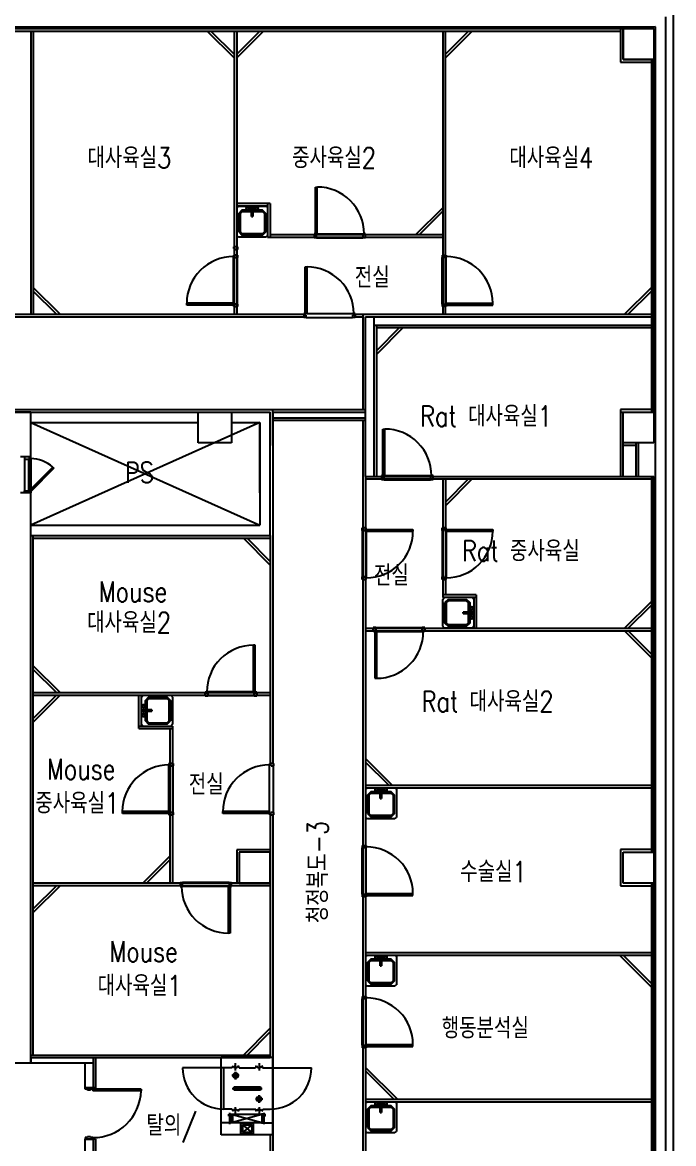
# Model space of a CAD drawing. Header units: millimetres. Extents: x 592430 to 684586, y -483905 to -416366.
# Drawn here: x 671673 to 684313, y -449168 to -427389 of the extents above; entities that cross this region are included whole.
import ezdxf
from ezdxf.enums import TextEntityAlignment as Align

# ---------------------------------------------------------------- set-up
doc = ezdxf.new("R2010")
doc.units = ezdxf.units.MM
doc.header["$LTSCALE"] = 500
doc.layers.add('동물실', color=9, linetype='Continuous')
doc.styles.add('GHD', font='simple.shx', dxfattribs={"bigfont": 'whgtxt.shx'})

# ---------------------------------------------------------------- blocks, each defined once
blk = doc.blocks.new('SINK')
at = {"layer": '동물실'}
for p, q in [((0, 262), (25, 300)), ((0, 262), (0, -262)), ((25, 300), (575, 300)), ((76, 198), (140, 262)), ((140, 262), (76, 198)), ((140, 236), (102, 198)), ((102, 198), (140, 236)), ((498, 262), (140, 262)), ((140, 262), (140, 236)), ((498, 262), (140, 262)), ((140, 236), (140, 262)), ((140, 236), (498, 236)), ((140, 236), (498, 236)), ((498, 262), (562, 198)), ((498, 236), (498, 262)), ((498, 262), (562, 198)), ((498, 236), (498, 262)), ((498, 236), (536, 198)), ((536, 198), (498, 236)), ((600, 262), (575, 300)), ((600, -262), (600, 262)), ((13, 89), (14, 96)), ((14, 96), (13, 89)), ((13, 89), (14, 96)), ((14, 96), (13, 89)), ((14, 82), (13, 89)), ((13, 89), (14, 82)), ((14, 82), (13, 89)), ((13, 89), (14, 82)), ((25, 13), (13, 25)), ((13, 25), (13, -25)), ((76, 25), (13, 25)), ((25, 13), (13, 25)), ((14, 96), (16, 102)), ((16, 102), (14, 96)), ((14, 96), (16, 102)), ((16, 102), (14, 96)), ((16, 76), (14, 82)), ((14, 82), (16, 76)), ((16, 76), (14, 82)), ((14, 82), (16, 76)), ((16, 102), (20, 107)), ((20, 107), (16, 102)), ((16, 102), (20, 107)), ((20, 107), (16, 102)), ((20, 71), (16, 76)), ((16, 76), (20, 71)), ((20, 71), (16, 76)), ((16, 76), (20, 71)), ((20, 107), (25, 111)), ((25, 111), (20, 107)), ((20, 107), (25, 111)), ((25, 111), (20, 107)), ((25, 67), (20, 71)), ((20, 71), (25, 67)), ((25, 67), (20, 71)), ((20, 71), (25, 67)), ((25, 111), (32, 114)), ((32, 114), (25, 111)), ((25, 111), (32, 114)), ((32, 114), (25, 111)), ((32, 64), (25, 67)), ((25, 67), (32, 64)), ((32, 64), (25, 67)), ((25, 67), (32, 64)), ((25, 13), (25, -13)), ((89, 13), (25, 13)), ((25, 13), (25, -13)), ((25, 13), (64, 13)), ((89, 13), (25, 13)), ((32, 114), (38, 115)), ((38, 115), (32, 114)), ((32, 114), (38, 115)), ((38, 115), (32, 114)), ((38, 64), (32, 64)), ((32, 64), (38, 64)), ((38, 64), (32, 64)), ((32, 64), (38, 64)), ((38, 115), (45, 114)), ((45, 114), (38, 115)), ((38, 115), (45, 114)), ((45, 114), (38, 115)), ((38, 64), (45, 64)), ((45, 64), (38, 64)), ((38, 64), (45, 64)), ((45, 64), (38, 64)), ((45, 114), (51, 111)), ((51, 111), (45, 114)), ((45, 114), (51, 111)), ((51, 111), (45, 114)), ((51, 67), (45, 64)), ((45, 64), (51, 67)), ((51, 67), (45, 64)), ((45, 64), (51, 67)), ((51, 111), (56, 107)), ((56, 107), (51, 111)), ((51, 111), (56, 107)), ((56, 107), (51, 111)), ((56, 71), (51, 67)), ((51, 67), (56, 71)), ((56, 71), (51, 67)), ((51, 67), (56, 71)), ((56, 107), (60, 102)), ((60, 102), (56, 107)), ((56, 107), (60, 102)), ((60, 102), (56, 107)), ((60, 76), (56, 71)), ((56, 71), (60, 76)), ((60, 76), (56, 71)), ((56, 71), (60, 76)), ((60, 102), (63, 96)), ((63, 96), (60, 102)), ((60, 102), (63, 96)), ((63, 96), (60, 102)), ((63, 82), (60, 76)), ((60, 76), (63, 82)), ((63, 82), (60, 76)), ((60, 76), (63, 82)), ((63, 96), (64, 89)), ((64, 89), (63, 96)), ((63, 96), (64, 89)), ((64, 89), (63, 96)), ((64, 89), (63, 82)), ((63, 82), (64, 89)), ((64, 89), (63, 82)), ((63, 82), (64, 89)), ((76, 25), (64, 13)), ((64, 13), (76, 25)), ((64, 13), (64, -13)), ((102, 13), (64, 13)), ((64, 13), (64, -13)), ((102, 13), (64, 13)), ((76, -198), (76, 198)), ((102, 198), (76, 198)), ((76, 198), (76, -198)), ((102, 198), (76, 198)), ((76, -25), (76, 25)), ((89, 13), (204, 13)), ((89, -13), (89, 13)), ((89, -13), (89, 13)), ((89, 13), (102, 13)), ((102, 13), (89, 13)), ((89, 13), (204, 13)), ((102, 198), (102, -198)), ((102, -198), (102, 198)), ((102, 13), (204, 13)), ((102, 13), (102, -13)), ((102, -13), (102, 13)), ((204, 13), (102, 13)), ((204, 13), (204, -13)), ((204, 13), (204, -13)), ((204, -13), (204, 13)), ((204, 13), (204, -13)), ((536, -198), (536, 198)), ((562, 198), (536, 198)), ((536, 198), (536, -198)), ((536, 198), (562, 198)), ((562, 198), (562, -198)), ((562, -198), (562, 198)), ((25, -13), (13, -25)), ((25, -13), (13, -25)), ((13, -25), (76, -25)), ((13, -89), (14, -82)), ((14, -82), (13, -89)), ((13, -89), (14, -82)), ((14, -82), (13, -89)), ((14, -96), (13, -89)), ((13, -89), (14, -96)), ((14, -96), (13, -89)), ((13, -89), (14, -96)), ((14, -82), (16, -76)), ((16, -76), (14, -82)), ((14, -82), (16, -76)), ((16, -76), (14, -82)), ((16, -102), (14, -96)), ((14, -96), (16, -102)), ((16, -102), (14, -96)), ((14, -96), (16, -102)), ((16, -76), (20, -71)), ((20, -71), (16, -76)), ((16, -76), (20, -71)), ((20, -71), (16, -76)), ((20, -107), (16, -102)), ((16, -102), (20, -107)), ((20, -107), (16, -102)), ((16, -102), (20, -107)), ((20, -71), (25, -67)), ((25, -67), (20, -71)), ((20, -71), (25, -67)), ((25, -67), (20, -71)), ((25, -111), (20, -107)), ((20, -107), (25, -111)), ((25, -111), (20, -107)), ((20, -107), (25, -111)), ((25, -13), (89, -13)), ((25, -13), (64, -13)), ((89, -13), (25, -13)), ((25, -67), (32, -64)), ((32, -64), (25, -67)), ((25, -67), (32, -64)), ((32, -64), (25, -67)), ((32, -114), (25, -111)), ((25, -111), (32, -114)), ((32, -114), (25, -111)), ((25, -111), (32, -114)), ((32, -64), (38, -64)), ((38, -64), (32, -64)), ((32, -64), (38, -64)), ((38, -64), (32, -64)), ((38, -115), (32, -114)), ((32, -114), (38, -115)), ((38, -115), (32, -114)), ((32, -114), (38, -115)), ((38, -64), (45, -64)), ((45, -64), (38, -64)), ((38, -64), (45, -64)), ((45, -64), (38, -64)), ((45, -114), (38, -115)), ((38, -115), (45, -114)), ((45, -114), (38, -115)), ((38, -115), (45, -114)), ((45, -64), (51, -67)), ((51, -67), (45, -64)), ((45, -64), (51, -67)), ((51, -67), (45, -64)), ((51, -111), (45, -114)), ((45, -114), (51, -111)), ((51, -111), (45, -114)), ((45, -114), (51, -111)), ((51, -67), (56, -71)), ((56, -71), (51, -67)), ((51, -67), (56, -71)), ((56, -71), (51, -67)), ((56, -107), (51, -111)), ((51, -111), (56, -107)), ((56, -107), (51, -111)), ((51, -111), (56, -107)), ((56, -71), (60, -76)), ((60, -76), (56, -71)), ((56, -71), (60, -76)), ((60, -76), (56, -71)), ((60, -102), (56, -107)), ((56, -107), (60, -102)), ((60, -102), (56, -107)), ((56, -107), (60, -102)), ((60, -76), (63, -82)), ((63, -82), (60, -76)), ((60, -76), (63, -82)), ((63, -82), (60, -76)), ((63, -96), (60, -102)), ((60, -102), (63, -96)), ((63, -96), (60, -102)), ((60, -102), (63, -96)), ((63, -82), (64, -89)), ((63, -82), (64, -89)), ((64, -89), (63, -82)), ((63, -82), (64, -89)), ((64, -89), (63, -96)), ((63, -96), (64, -89)), ((64, -89), (63, -96)), ((63, -96), (64, -89)), ((64, -13), (76, -25)), ((76, -25), (64, -13)), ((64, -13), (102, -13)), ((64, -13), (102, -13)), ((140, -262), (76, -198)), ((76, -198), (102, -198)), ((76, -198), (140, -262)), ((102, -198), (76, -198)), ((204, -13), (89, -13)), ((102, -13), (89, -13)), ((89, -13), (204, -13)), ((102, -13), (89, -13)), ((204, -13), (102, -13)), ((204, -13), (102, -13)), ((102, -198), (140, -236)), ((140, -236), (102, -198)), ((562, -198), (498, -262)), ((498, -236), (536, -198)), ((498, -262), (562, -198)), ((536, -198), (498, -236)), ((536, -198), (562, -198)), ((536, -198), (562, -198)), ((0, -262), (25, -300)), ((25, -300), (575, -300)), ((140, -236), (498, -236)), ((140, -262), (140, -236)), ((140, -236), (498, -236)), ((140, -262), (140, -236)), ((498, -262), (140, -262)), ((498, -262), (140, -262)), ((498, -236), (498, -262)), ((498, -236), (498, -262)), ((600, -262), (575, -300))]:
    blk.add_line(p, q, dxfattribs=at)

msp = doc.modelspace()

# ---------------------------------------------------------------- linework, layer by layer
at = {"layer": '동물실', "color": 251}
for p, q in [((684163, -470309), (684163, -427278)), ((684163, -470309), (684163, -427278)), ((684313, -483905), (684313, -427128)), ((684313, -474155), (684313, -427128)), ((683963, -427478), (660283, -427479)), ((667933, -427508), (683333, -427508)), ((683283, -427508), (683283, -428158)), ((683333, -427508), (683333, -428108)), ((683333, -427508), (683933, -427508)), ((683333, -428108), (683333, -427508)), ((683333, -427508), (683933, -427508)), ((683333, -428108), (683333, -427508)), ((683933, -427508), (683933, -428108)), ((683933, -427508), (683933, -428108)), ((683963, -454848), (683963, -427478)), ((667933, -427558), (683283, -427558)), ((671833, -427558), (671833, -433058)), ((671883, -427558), (671883, -433058)), ((675262, -427558), (675783, -428079)), ((675333, -427558), (675783, -428008)), ((675783, -427558), (675783, -433058)), ((675783, -427558), (675783, -433058)), ((675833, -427558), (675833, -433058)), ((675833, -427558), (675833, -433058)), ((676283, -427558), (675833, -428008)), ((676353, -427558), (675833, -428079)), ((679833, -427558), (679833, -433058)), ((679883, -433058), (679883, -427558)), ((680333, -427558), (679883, -428008)), ((680403, -427558), (679883, -428079)), ((683283, -428158), (683883, -428158)), ((683333, -428108), (683933, -428108)), ((683933, -428108), (683333, -428108)), ((683933, -428108), (683333, -428108)), ((683883, -428108), (683883, -434958)), ((683933, -434958), (683933, -428108)), ((677362, -431493), (677362, -430588)), ((677362, -430588), (677397, -430588)), ((677397, -431493), (677397, -430588)), ((676483, -430908), (675833, -430908)), ((676433, -430958), (675833, -430958)), ((676433, -430908), (676433, -431558)), ((676483, -430908), (676483, -431558)), ((679312, -431508), (679833, -430988)), ((679383, -431508), (679833, -431058)), ((676433, -431558), (679833, -431558)), ((676483, -431508), (679833, -431508)), ((677362, -431493), (677333, -431493)), ((677333, -431493), (677333, -431573)), ((677333, -431508), (677333, -431558)), ((677333, -431508), (677333, -431558)), ((677383, -431573), (677333, -431573)), ((677362, -431529), (677362, -431493)), ((677397, -431493), (677362, -431493)), ((677383, -431529), (677362, -431529)), ((677383, -431573), (677383, -431529)), ((677383, -431573), (678283, -431573)), ((677397, -431493), (678303, -431493)), ((678283, -431529), (678283, -431573)), ((678303, -431529), (678283, -431529)), ((678303, -431529), (678283, -431529)), ((678333, -431573), (678283, -431573)), ((678303, -431493), (678303, -431529)), ((678333, -431493), (678303, -431493)), ((678333, -431573), (678333, -431493)), ((678333, -431558), (678333, -431508)), ((675768, -431748), (675768, -431778)), ((675848, -431748), (675768, -431748)), ((675768, -431778), (675804, -431778)), ((675833, -431748), (675783, -431748)), ((675804, -431778), (675804, -431798)), ((675804, -431778), (675804, -431798)), ((675804, -431798), (675848, -431798)), ((675848, -431748), (675848, -431798)), ((675768, -431908), (675768, -431938)), ((675848, -431908), (675768, -431908)), ((675768, -431938), (675804, -431938)), ((675768, -432844), (675768, -431938)), ((675833, -431908), (675783, -431908)), ((675804, -431938), (675804, -431958)), ((675804, -431938), (675804, -431958)), ((675804, -431958), (675848, -431958)), ((675848, -431908), (675848, -431958)), ((675848, -432859), (675848, -431958)), ((679818, -431908), (679898, -431908)), ((679818, -431908), (679818, -431958)), ((679862, -431958), (679818, -431958)), ((679818, -432859), (679818, -431958)), ((679833, -431908), (679883, -431908)), ((679862, -431938), (679862, -431958)), ((679898, -431938), (679862, -431938)), ((679862, -431938), (679862, -431958)), ((679898, -431908), (679898, -431938)), ((679898, -432844), (679898, -431938)), ((677162, -433043), (677162, -432138)), ((677162, -432138), (677197, -432138)), ((677197, -433043), (677197, -432138)), ((672403, -433058), (671883, -432538)), ((672333, -433058), (671883, -432608)), ((683362, -433058), (683883, -432538)), ((683433, -433058), (683883, -432608)), ((675768, -432844), (674863, -432844)), ((674863, -432879), (674863, -432844)), ((675768, -432879), (674863, -432879)), ((675768, -432844), (675768, -432879)), ((675768, -432879), (675768, -432908)), ((675804, -432879), (675768, -432879)), ((675768, -432908), (675848, -432908)), ((675783, -432908), (675833, -432908)), ((675783, -432908), (675833, -432908)), ((675804, -432859), (675804, -432879)), ((675848, -432859), (675804, -432859)), ((675848, -432859), (675848, -432908)), ((679818, -432859), (679862, -432859)), ((679818, -432859), (679818, -432908)), ((679898, -432908), (679818, -432908)), ((679883, -432908), (679833, -432908)), ((679883, -432908), (679833, -432908)), ((679862, -432859), (679862, -432879)), ((679862, -432879), (679898, -432879)), ((679898, -432844), (680803, -432844)), ((679898, -432844), (679898, -432879)), ((679898, -432879), (679898, -432908)), ((679898, -432879), (680803, -432879)), ((680803, -432879), (680803, -432844)), ((653183, -433108), (677133, -433108)), ((653233, -433058), (677133, -433058)), ((677162, -433043), (677133, -433043)), ((677133, -433043), (677133, -433123)), ((677133, -433058), (677133, -433108)), ((677133, -433058), (677133, -433108)), ((677133, -433058), (677133, -433108)), ((677183, -433123), (677133, -433123)), ((677162, -433079), (677162, -433043)), ((677197, -433043), (677162, -433043)), ((677183, -433079), (677162, -433079)), ((677183, -433123), (677183, -433079)), ((677183, -433123), (678083, -433123)), ((677197, -433043), (678103, -433043)), ((678083, -433079), (678083, -433123)), ((678103, -433079), (678083, -433079)), ((678103, -433079), (678083, -433079)), ((678133, -433123), (678083, -433123)), ((678103, -433043), (678103, -433079)), ((678133, -433043), (678103, -433043)), ((678133, -433123), (678133, -433043)), ((678133, -433058), (678133, -433108)), ((678133, -433058), (678283, -433058)), ((678133, -433108), (678133, -433058)), ((678133, -433108), (678283, -433108)), ((678283, -433058), (678283, -434908)), ((678283, -433058), (683883, -433058)), ((678333, -436208), (678333, -433108)), ((678333, -433108), (683883, -433108)), ((678493, -433108), (678493, -436208)), ((678493, -433268), (683883, -433268)), ((678543, -433268), (678543, -436208)), ((678993, -433318), (678543, -433768)), ((679063, -433318), (678543, -433839)), ((678543, -433318), (683883, -433318)), ((651483, -434908), (676533, -434908)), ((676533, -434908), (678333, -434908)), ((676533, -435608), (676533, -434908)), ((683883, -434908), (683283, -434908)), ((683283, -434908), (683283, -436208)), ((663833, -434959), (673858, -434959)), ((671833, -434958), (666733, -434958)), ((671833, -447608), (671833, -434958)), ((671833, -434959), (675083, -434959)), ((671833, -434959), (675083, -434959)), ((675083, -434958), (675733, -434958)), ((675083, -435558), (675083, -434958)), ((675083, -434958), (675733, -434958)), ((675083, -435558), (675083, -434958)), ((675733, -434958), (676483, -434958)), ((675733, -434958), (676483, -434958)), ((675733, -434958), (675733, -435558)), ((675733, -434958), (675733, -435558)), ((676483, -434958), (676483, -434958)), ((676483, -437358), (676483, -434958)), ((676533, -434958), (676533, -441783)), ((676533, -434958), (678333, -434958)), ((676533, -435068), (678333, -435068)), ((676533, -435118), (678333, -435118)), ((678283, -435118), (678283, -451608)), ((683283, -434958), (683933, -434958)), ((683333, -436208), (683333, -434958)), ((683333, -434958), (683933, -434958)), ((683333, -435558), (683333, -434958)), ((683333, -434958), (683933, -434958)), ((683333, -435558), (683333, -434958)), ((683933, -434958), (683933, -435558)), ((683933, -434958), (683933, -435558)), ((676283, -435158), (671833, -437158)), ((676283, -435158), (671833, -437158)), ((671833, -435159), (675083, -435159)), ((671833, -435159), (675083, -435159)), ((671833, -435159), (676283, -437158)), ((671833, -435159), (676283, -437158)), ((675733, -435158), (676283, -435158)), ((675733, -435158), (676283, -435158)), ((676283, -436530), (676283, -435158)), ((676283, -436530), (676283, -435158)), ((676283, -435158), (676283, -437158)), ((678672, -436193), (678672, -435288)), ((678672, -435288), (678707, -435288)), ((678707, -436193), (678707, -435288)), ((675733, -435558), (675083, -435558)), ((675733, -435558), (675083, -435558)), ((683933, -435558), (683333, -435558)), ((683933, -435558), (683333, -435558)), ((683633, -435558), (683333, -435558)), ((683583, -435558), (683583, -436208)), ((683633, -436208), (683633, -435558)), ((683583, -435608), (683333, -435608)), ((671833, -435830), (671633, -435830)), ((671833, -435830), (671633, -435830)), ((671833, -435830), (671713, -435830)), ((671713, -435830), (671713, -435875)), ((671833, -435830), (671713, -435830)), ((671713, -435830), (671713, -435875)), ((671713, -435875), (671713, -436485)), ((671713, -435875), (671788, -435875)), ((671713, -435875), (671713, -436485)), ((671713, -435875), (671788, -435875)), ((671788, -435875), (671788, -435860)), ((671788, -435860), (671833, -435860)), ((671788, -435875), (671788, -435860)), ((671788, -435860), (671833, -435860)), ((671788, -435875), (671788, -436485)), ((671788, -435875), (671788, -436485)), ((671833, -435860), (671833, -435830)), ((671833, -435860), (671833, -435830)), ((671833, -435860), (671833, -436457)), ((671833, -435860), (671833, -436457)), ((672262, -436027), (671811, -436479)), ((672262, -436027), (671811, -436479)), ((672283, -436048), (671833, -436500)), ((672283, -436048), (671833, -436500)), ((672262, -436027), (672283, -436048)), ((672262, -436027), (672283, -436048)), ((678333, -436208), (678333, -451608)), ((678333, -436208), (683933, -436208)), ((678672, -436193), (678643, -436193)), ((678643, -436193), (678643, -436273)), ((678643, -436208), (678643, -436258)), ((678643, -436208), (678643, -436258)), ((678672, -436229), (678672, -436193)), ((678707, -436193), (678672, -436193)), ((678707, -436193), (679613, -436193)), ((679613, -436193), (679613, -436229)), ((679643, -436193), (679613, -436193)), ((679643, -436273), (679643, -436193)), ((679643, -436258), (679643, -436208)), ((683883, -436208), (683883, -443508)), ((683933, -443508), (683933, -436208)), ((678333, -436258), (683883, -436258)), ((678693, -436273), (678643, -436273)), ((678693, -436229), (678672, -436229)), ((678693, -436273), (678693, -436229)), ((678693, -436273), (679593, -436273)), ((679593, -436229), (679593, -436273)), ((679613, -436229), (679593, -436229)), ((679613, -436229), (679593, -436229)), ((679643, -436273), (679593, -436273)), ((679833, -436258), (679833, -438558)), ((679883, -436258), (679883, -438508)), ((680333, -436258), (679883, -436708)), ((680403, -436258), (679883, -436779)), ((671833, -436530), (671633, -436530)), ((671833, -436530), (671633, -436530)), ((671713, -436530), (671713, -436485)), ((671713, -436485), (671788, -436485)), ((671713, -436530), (671713, -436485)), ((671713, -436485), (671788, -436485)), ((671833, -436530), (671713, -436530)), ((671833, -436530), (671713, -436530)), ((671788, -436485), (671788, -436500)), ((671788, -436485), (671788, -436500)), ((671788, -436500), (671833, -436500)), ((671788, -436500), (671833, -436500)), ((671833, -436500), (671811, -436479)), ((671833, -436500), (671811, -436479)), ((671833, -436500), (671833, -436530)), ((671833, -436500), (671833, -436530)), ((671833, -437158), (676283, -437158)), ((671833, -437158), (676283, -437158)), ((678348, -437208), (678268, -437208)), ((678268, -437258), (678268, -437208)), ((678268, -437258), (678312, -437258)), ((678268, -437258), (678268, -438159)), ((678333, -437208), (678283, -437208)), ((678333, -437208), (678283, -437208)), ((678312, -437238), (678348, -437238)), ((678312, -437258), (678312, -437238)), ((678348, -437238), (678348, -437208)), ((678348, -437238), (679253, -437238)), ((678348, -437273), (678348, -437238)), ((678348, -437273), (679253, -437273)), ((678348, -437273), (678348, -438179)), ((679253, -437238), (679253, -437273)), ((679898, -437208), (679818, -437208)), ((679818, -437258), (679818, -437208)), ((679818, -437258), (679862, -437258)), ((679818, -437258), (679818, -438159)), ((679883, -437208), (679833, -437208)), ((679883, -437208), (679833, -437208)), ((679862, -437238), (679898, -437238)), ((679862, -437258), (679862, -437238)), ((679898, -437238), (679898, -437208)), ((679898, -437238), (680803, -437238)), ((679898, -437273), (679898, -437238)), ((679898, -437273), (680803, -437273)), ((679898, -437273), (679898, -438179)), ((680803, -437238), (680803, -437273)), ((671833, -437358), (676483, -437358)), ((671833, -437358), (676483, -437358)), ((671833, -447608), (671833, -437358)), ((671883, -447448), (671883, -437358)), ((671883, -437358), (676483, -437358)), ((671883, -437408), (676483, -437408)), ((675962, -437408), (676483, -437929)), ((676033, -437408), (676483, -437858)), ((676483, -437358), (676483, -441783)), ((678312, -438159), (678268, -438159)), ((678268, -438208), (678268, -438159)), ((678312, -438179), (678312, -438159)), ((678312, -438179), (678312, -438159)), ((678348, -438179), (678312, -438179)), ((678348, -438208), (678348, -438179)), ((679862, -438159), (679818, -438159)), ((679818, -438208), (679818, -438159)), ((679862, -438179), (679862, -438159)), ((679862, -438179), (679862, -438159)), ((679898, -438179), (679862, -438179)), ((679898, -438208), (679898, -438179)), ((678268, -438208), (678348, -438208)), ((678283, -438208), (678333, -438208)), ((679818, -438208), (679898, -438208)), ((679833, -438208), (679883, -438208)), ((680483, -438508), (679833, -438508)), ((680483, -438558), (679833, -438558)), ((680433, -438558), (680433, -439158)), ((680483, -438508), (680483, -439158)), ((683362, -439158), (683883, -438638)), ((683433, -439158), (683883, -438708)), ((678333, -439158), (683883, -439158)), ((678333, -439208), (683883, -439208)), ((678483, -439223), (678483, -439143)), ((678533, -439143), (678483, -439143)), ((678483, -439208), (678483, -439158)), ((678483, -439208), (678483, -439158)), ((678512, -439223), (678483, -439223)), ((678512, -439188), (678512, -439223)), ((678533, -439188), (678512, -439188)), ((678512, -439223), (678512, -440129)), ((678547, -439223), (678512, -439223)), ((678533, -439143), (678533, -439188)), ((678533, -439143), (679433, -439143)), ((678547, -439223), (678547, -440129)), ((678547, -439223), (679453, -439223)), ((679433, -439188), (679433, -439143)), ((679483, -439143), (679433, -439143)), ((679453, -439188), (679433, -439188)), ((679453, -439188), (679433, -439188)), ((679453, -439223), (679453, -439188)), ((679483, -439223), (679453, -439223)), ((679483, -439143), (679483, -439223)), ((679483, -439158), (679483, -439208)), ((683362, -439208), (683883, -439729)), ((683433, -439208), (683883, -439658)), ((676158, -440393), (676158, -439488)), ((676193, -439488), (676158, -439488)), ((676193, -440393), (676193, -439488)), ((672403, -440408), (671883, -439888)), ((672333, -440408), (671883, -439958)), ((678512, -440129), (678547, -440129)), ((671883, -440408), (676483, -440408)), ((671883, -440458), (676483, -440458)), ((672333, -440458), (671883, -440908)), ((672403, -440458), (671883, -440979)), ((673933, -441108), (673933, -440458)), ((673983, -441058), (673983, -440458)), ((675223, -440393), (675252, -440393)), ((675223, -440473), (675223, -440393)), ((675223, -440458), (675223, -440408)), ((675223, -440473), (675273, -440473)), ((675252, -440393), (675252, -440429)), ((676158, -440393), (675252, -440393)), ((675252, -440429), (675273, -440429)), ((675252, -440429), (675273, -440429)), ((675273, -440429), (675273, -440473)), ((676173, -440473), (675273, -440473)), ((676158, -440393), (676193, -440393)), ((676173, -440429), (676193, -440429)), ((676173, -440473), (676173, -440429)), ((676173, -440473), (676223, -440473)), ((676193, -440393), (676223, -440393)), ((676193, -440429), (676193, -440393)), ((676223, -440393), (676223, -440473)), ((676223, -440408), (676223, -440458)), ((676223, -440408), (676223, -440458)), ((673933, -441058), (674583, -441058)), ((673933, -441108), (674583, -441108)), ((674533, -441108), (674533, -444109)), ((674583, -441058), (674583, -444109)), ((674518, -441783), (674518, -441813)), ((674598, -441783), (674518, -441783)), ((674518, -441813), (674554, -441813)), ((674518, -442719), (674518, -441813)), ((674583, -441783), (674533, -441783)), ((674554, -441813), (674554, -441833)), ((674554, -441813), (674554, -441833)), ((674554, -441833), (674598, -441833)), ((674598, -441783), (674598, -441833)), ((674598, -442734), (674598, -441833)), ((676468, -441783), (676468, -441813)), ((676548, -441783), (676468, -441783)), ((676468, -441813), (676504, -441813)), ((676468, -442719), (676468, -441813)), ((676533, -441783), (676483, -441783)), ((676504, -441813), (676504, -441833)), ((676504, -441813), (676504, -441833)), ((676504, -441833), (676548, -441833)), ((676548, -441783), (676548, -441833)), ((676548, -442734), (676548, -441833)), ((678853, -442208), (678333, -441688)), ((678783, -442208), (678333, -441758)), ((678333, -442208), (683883, -442208)), ((678333, -442258), (683883, -442258)), ((674518, -442719), (673613, -442719)), ((673613, -442754), (673613, -442719)), ((674518, -442754), (673613, -442754)), ((674518, -442719), (674518, -442754)), ((674518, -442754), (674518, -442783)), ((674554, -442754), (674518, -442754)), ((674554, -442734), (674554, -442754)), ((674598, -442734), (674554, -442734)), ((674598, -442734), (674598, -442783)), ((676468, -442719), (675563, -442719)), ((675563, -442754), (675563, -442719)), ((676468, -442754), (675563, -442754)), ((676468, -442719), (676468, -442754)), ((676468, -442754), (676468, -442783)), ((676504, -442754), (676468, -442754)), ((676504, -442734), (676504, -442754)), ((676548, -442734), (676504, -442734)), ((676548, -442734), (676548, -442783)), ((674518, -442783), (674598, -442783)), ((674533, -442783), (674583, -442783)), ((674533, -442783), (674583, -442783)), ((676468, -442783), (676548, -442783)), ((676483, -442783), (676483, -443509)), ((676483, -442783), (676533, -442783)), ((676483, -442783), (676533, -442783)), ((676533, -442783), (676533, -452709)), ((676483, -443083), (676483, -447498)), ((678268, -443376), (678348, -443376)), ((678268, -443376), (678268, -443426)), ((678283, -443376), (678333, -443376)), ((678312, -443405), (678312, -443426)), ((678348, -443405), (678312, -443405)), ((678312, -443405), (678312, -443426)), ((678348, -443376), (678348, -443405)), ((678348, -444311), (678348, -443405)), ((674012, -444109), (674533, -443588)), ((676483, -443459), (675833, -443459)), ((675833, -443459), (675833, -444109)), ((676483, -443509), (675883, -443509)), ((675883, -443509), (675883, -444109)), ((676483, -443509), (675883, -443509)), ((675883, -443509), (675883, -444109)), ((676483, -443509), (676483, -444109)), ((676483, -444109), (676483, -443509)), ((678312, -443426), (678268, -443426)), ((678268, -444326), (678268, -443426)), ((683883, -443458), (683283, -443458)), ((683283, -443458), (683283, -444158)), ((683333, -443508), (683933, -443508)), ((683333, -444108), (683333, -443508)), ((683333, -443508), (683933, -443508)), ((683333, -444108), (683333, -443508)), ((683333, -443508), (683933, -443508)), ((683333, -444108), (683333, -443508)), ((683933, -443508), (683933, -444108)), ((683933, -443508), (683933, -444108)), ((674083, -444109), (674533, -443659)), ((676483, -444109), (671883, -444109)), ((676483, -444159), (671883, -444159)), ((672333, -444159), (671883, -444609)), ((672403, -444159), (671883, -444679)), ((674733, -444094), (674733, -444174)), ((674733, -444094), (674783, -444094)), ((674733, -444109), (674733, -444159)), ((674733, -444174), (674762, -444174)), ((674762, -444138), (674783, -444138)), ((674762, -444174), (674762, -444138)), ((674762, -444138), (674783, -444138)), ((675668, -444174), (674762, -444174)), ((674783, -444138), (674783, -444094)), ((675683, -444094), (674783, -444094)), ((675668, -444174), (675668, -445079)), ((675668, -444174), (675703, -444174)), ((675683, -444094), (675683, -444138)), ((675683, -444094), (675733, -444094)), ((675683, -444138), (675703, -444138)), ((675703, -444138), (675703, -444174)), ((675703, -444174), (675733, -444174)), ((675703, -444174), (675703, -445079)), ((675733, -444174), (675733, -444094)), ((675733, -444159), (675733, -444109)), ((675733, -444159), (675733, -444109)), ((675883, -444109), (676483, -444109)), ((683283, -444158), (683883, -444158)), ((683933, -444108), (683333, -444108)), ((683933, -444108), (683333, -444108)), ((683933, -444108), (683333, -444108)), ((683883, -444108), (683883, -450108)), ((683933, -450108), (683933, -444108)), ((678268, -444326), (678312, -444326)), ((678268, -444326), (678268, -444376)), ((678348, -444376), (678268, -444376)), ((678333, -444376), (678283, -444376)), ((678333, -444376), (678283, -444376)), ((678312, -444326), (678312, -444347)), ((678312, -444347), (678348, -444347)), ((678348, -444311), (679253, -444311)), ((678348, -444311), (678348, -444347)), ((678348, -444347), (678348, -444376)), ((678348, -444347), (679253, -444347)), ((679253, -444347), (679253, -444311)), ((675703, -445079), (675668, -445079)), ((678333, -445458), (683883, -445458)), ((678333, -445508), (683883, -445508)), ((683262, -445508), (683883, -446129)), ((683333, -445508), (683883, -446058)), ((678268, -446308), (678348, -446308)), ((678268, -446308), (678268, -446358)), ((678312, -446358), (678268, -446358)), ((678268, -447259), (678268, -446358)), ((678283, -446308), (678333, -446308)), ((678312, -446338), (678312, -446358)), ((678348, -446338), (678312, -446338)), ((678312, -446338), (678312, -446358)), ((678348, -446308), (678348, -446338)), ((678348, -447244), (678348, -446338)), ((675962, -447448), (676483, -446928)), ((676033, -447448), (676483, -446998)), ((678268, -447259), (678312, -447259)), ((678268, -447259), (678268, -447308)), ((678348, -447308), (678268, -447308)), ((678333, -447308), (678283, -447308)), ((678333, -447308), (678283, -447308)), ((678312, -447259), (678312, -447279)), ((678312, -447279), (678348, -447279)), ((678348, -447244), (679253, -447244)), ((678348, -447244), (678348, -447279)), ((678348, -447279), (678348, -447308)), ((678348, -447279), (679253, -447279)), ((679253, -447279), (679253, -447244)), ((671833, -447448), (676483, -447448)), ((671833, -447498), (673043, -447498)), ((671833, -447498), (671833, -447608)), ((673043, -447498), (673043, -448083)), ((673043, -447498), (676483, -447498)), ((673093, -447498), (673093, -448083)), ((675533, -448998), (675533, -447498)), ((676533, -447498), (675533, -447498)), ((675533, -448731), (675533, -447498)), ((676533, -448998), (676533, -447498)), ((671833, -447608), (666333, -447608)), ((673043, -447608), (671833, -447608)), ((672883, -447608), (672883, -448083)), ((675582, -447698), (674782, -447698)), ((675582, -448498), (675582, -447698)), ((675744, -447698), (675582, -447698)), ((675810, -447749), (675810, -447603)), ((675881, -447698), (676200, -447698)), ((676267, -447604), (676267, -447750)), ((676336, -447698), (676483, -447698)), ((676483, -447698), (677283, -447698)), ((678953, -448308), (678333, -447688)), ((678883, -448308), (678333, -447758)), ((675883, -447848), (675737, -447848)), ((675810, -447921), (675810, -447775)), ((675810, -447775), (675810, -447921)), ((673043, -448083), (672883, -448083)), ((672888, -448083), (673038, -448083)), ((672888, -448113), (672888, -448083)), ((672888, -448083), (673038, -448083)), ((672888, -448113), (672888, -448083)), ((672933, -448113), (672888, -448113)), ((672933, -448113), (672888, -448113)), ((672933, -448128), (672933, -448113)), ((672933, -448128), (672933, -448113)), ((672993, -448128), (672933, -448128)), ((672993, -448128), (672933, -448128)), ((673038, -448113), (672993, -448113)), ((672993, -448113), (672993, -448128)), ((673038, -448113), (672993, -448113)), ((672993, -448113), (672993, -448128)), ((673038, -448083), (673038, -448113)), ((673038, -448083), (673038, -448113)), ((673978, -448113), (673038, -448113)), ((673038, -448113), (673038, -448143)), ((673978, -448113), (673038, -448113)), ((673038, -448113), (673038, -448143)), ((673978, -448143), (673038, -448143)), ((673978, -448143), (673038, -448143)), ((673093, -448083), (673043, -448083)), ((673978, -448113), (673978, -448143)), ((673978, -448113), (673978, -448143)), ((675742, -448098), (676329, -448098)), ((675780, -448066), (676292, -448066)), ((675780, -448131), (675780, -448066)), ((676292, -448131), (675780, -448131)), ((675825, -448131), (675825, -448066)), ((675836, -448077), (676235, -448077)), ((675836, -448120), (675836, -448077)), ((676235, -448120), (675836, -448120)), ((676235, -448077), (676235, -448120)), ((676246, -448066), (676246, -448131)), ((676292, -448066), (676292, -448131)), ((676340, -448302), (676194, -448302)), ((676267, -448229), (676267, -448375)), ((676267, -448375), (676267, -448229)), ((678333, -448308), (683883, -448308)), ((678333, -448358), (683883, -448358)), ((675743, -448498), (675582, -448498)), ((675678, -448633), (675678, -448596)), ((675678, -448596), (675749, -448596)), ((675678, -448633), (675718, -448633)), ((675698, -448794), (675698, -448571)), ((675718, -448647), (675718, -448633)), ((676338, -448606), (675728, -448606)), ((675728, -448606), (675728, -448756)), ((675748, -448606), (676318, -448756)), ((676318, -448606), (675748, -448756)), ((675748, -448606), (675748, -448756)), ((675810, -448608), (675810, -448463)), ((675879, -448498), (676202, -448498)), ((676267, -448462), (676267, -448608)), ((676388, -448596), (676316, -448596)), ((676318, -448606), (676318, -448756)), ((676338, -448498), (676483, -448498)), ((676338, -448606), (676338, -448756)), ((676388, -448633), (676348, -448633)), ((676348, -448647), (676348, -448633)), ((676368, -448794), (676368, -448571)), ((676388, -448633), (676388, -448596)), ((675749, -448766), (675533, -448766)), ((675728, -448756), (676338, -448756)), ((675749, -448766), (675749, -448781)), ((675913, -448984), (675913, -448773)), ((675913, -448773), (676153, -448773)), ((675943, -448803), (675943, -448954)), ((675943, -448803), (676123, -448954)), ((676123, -448803), (675943, -448954)), ((675943, -448803), (676123, -448803)), ((676123, -448803), (676123, -448954)), ((676153, -448773), (676153, -448984)), ((676316, -448766), (676533, -448766)), ((676316, -448766), (676316, -448781)), ((672933, -449053), (672888, -449053)), ((672888, -449053), (672888, -449083)), ((672933, -449053), (672888, -449053)), ((672888, -449053), (672888, -449083)), ((672993, -449038), (672933, -449038)), ((672933, -449038), (672933, -449053)), ((672993, -449038), (672933, -449038)), ((672933, -449038), (672933, -449053)), ((672993, -449053), (672993, -449038)), ((672993, -449053), (672993, -449038)), ((673038, -449053), (672993, -449053)), ((673038, -449053), (672993, -449053)), ((673038, -449083), (673038, -449053)), ((673038, -449083), (673038, -449053)), ((676533, -448998), (675533, -448998)), ((676153, -448984), (675913, -448984)), ((676123, -448954), (675943, -448954)), ((676483, -448998), (676483, -449409)), ((672883, -449083), (672883, -450109)), ((673043, -449083), (672883, -449083)), ((672888, -449083), (673038, -449083)), ((672888, -449083), (673038, -449083)), ((673043, -449083), (673043, -450269)), ((673093, -449083), (673043, -449083)), ((673093, -449083), (673093, -450269))]:
    msp.add_line(p, q, dxfattribs=at)
for centre, radius in [((675810, -447848), 49), ((675810, -447848), 34.2), ((675810, -447848), 22.4), ((676267, -448302), 49), ((676267, -448302), 34.2), ((676267, -448302), 22.4)]:
    msp.add_circle(centre, radius, dxfattribs=at)
for centre, radius, start, end in [((677399, -431493), 905, 359.9639, 90.0849), ((675767, -432843), 905, 89.9639, 180.0849), ((679898, -432843), 905, 359.9151, 90.0361), ((677199, -433043), 905, 359.9639, 90.0849), ((678709, -436193), 905, 359.9639, 90.0849), ((671813, -436545), 686, 49.1042, 88.3731), ((671813, -436545), 686, 49.1042, 88.3731), ((678348, -437274), 905, 269.9639, 0.0849), ((679898, -437274), 905, 269.9639, 0.0849), ((678549, -439224), 905, 269.9151, 0.0361), ((676157, -440393), 905, 89.9151, 180.0361), ((674517, -442718), 905, 89.9639, 180.0849), ((676467, -442718), 905, 89.9639, 180.0849), ((678348, -444310), 905, 359.9151, 90.0361), ((675667, -444174), 905, 179.9639, 270.0849), ((678348, -447243), 905, 359.9151, 90.0361), ((675582, -447698), 800, 180, 270), ((675812, -447703), 68.3, 139.3999, 176.4878), ((675812, -447633), 57, 206.2644, 334.8496), ((675812, -447703), 68.3, 3.5122, 41.7141), ((676268, -447703), 68.3, 139.3999, 176.4878), ((676267, -447633), 57, 206.2644, 334.8496), ((676268, -447703), 68.3, 3.5122, 41.7141), ((676483, -447698), 800, 270, 0), ((673038, -448113), 940, 270, 358.1729), ((673038, -448113), 940, 270, 358.1729), ((675811, -448494), 68.3, 183.5122, 220.6001), ((675810, -448564), 57, 25.1504, 153.7356), ((675811, -448494), 68.3, 318.2859, 356.4878), ((676270, -448494), 68.3, 183.5122, 220.6001), ((676269, -448564), 57, 25.1504, 153.7356), ((676270, -448494), 68.3, 318.2859, 356.4878)]:
    msp.add_arc(centre, radius, start, end, dxfattribs=at)

# ---------------------------------------------------------------- block references
at = {"layer": '동물실', "color": 251, "xscale": -1}
for p, rotation in [((676133, -430958), 90), ((673983, -440758), 180), ((678633, -442258), 90), ((678633, -445508), 90), ((678633, -448358), 90)]:
    msp.add_blockref('SINK', p, dxfattribs=dict(at, rotation=rotation))
msp.add_blockref('SINK', (680433, -438858), dxfattribs=at)

# ---------------------------------------------------------------- texts
at = {"layer": '동물실', "color": 251, "style": 'GHD', "width": 0.8}
for s, p in [('대사육실3', (672934, -430221)), ('중사육실2', (676907, -430221)), ('대사육실4', (681125, -430221)), ('전실', (678124, -432543)), ('Rat 대사육실1', (679391, -435238)), ('Rat 중사육실', (680205, -437856)), ('전실', (678496, -438332)), ('Mouse', (673153, -438647)), ('대사육실2', (672928, -439247)), ('Rat 대사육실2', (679421, -440782)), ('Mouse', (672147, -442093)), ('전실', (674902, -442392)), ('중사육실1', (671921, -442756)), ('수술실1', (680171, -444087)), ('Mouse', (673359, -445637)), ('대사육실1', (673133, -446300)), ('행동분석실', (679811, -447126)), ('탈의/', (674080, -449016))]:
    msp.add_text(s, height=400, dxfattribs=at).set_placement(p)
msp.add_text('PS', height=400, dxfattribs=at).set_placement((673943, -436133), align=Align.MIDDLE_CENTER)
msp.add_text('PS', height=400, dxfattribs=at).set_placement((673943, -436133), align=Align.MIDDLE_CENTER)
msp.add_text('청정복도-3', height=400, rotation=90, dxfattribs=at).set_placement((677608, -444886))

doc.saveas('drawing.dxf')
